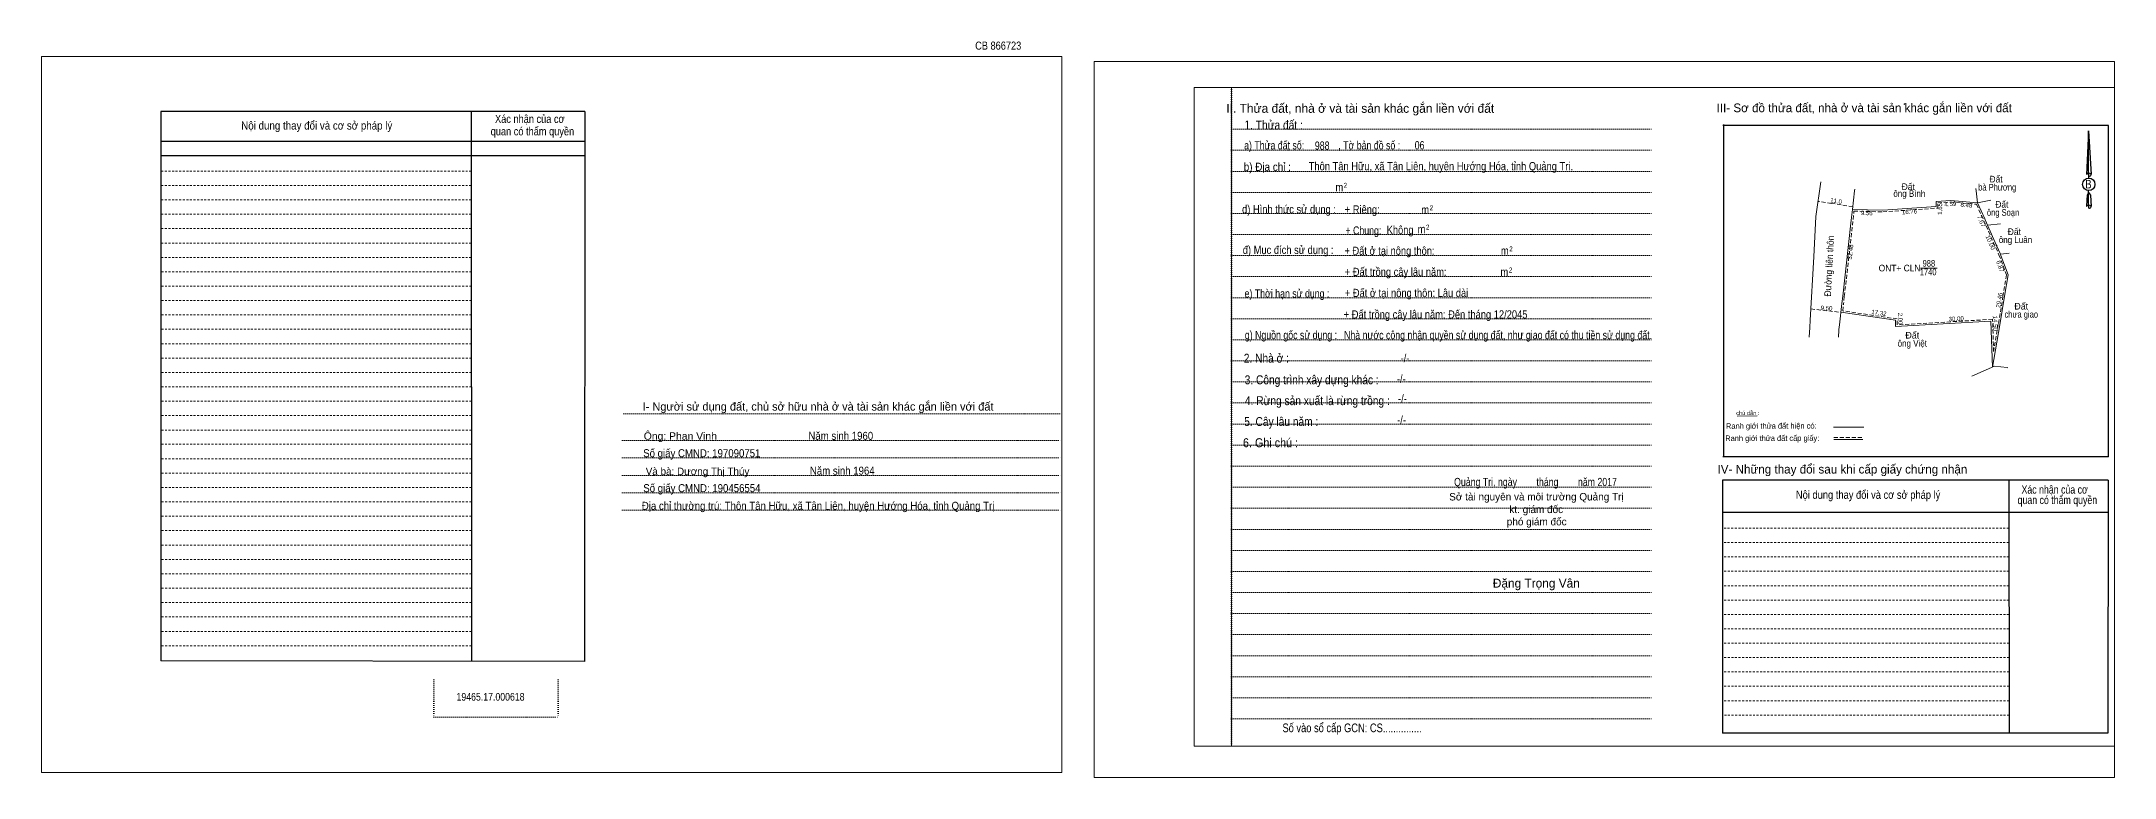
# Model space of a CAD drawing. Header units: metres. Extents: x 547976 to 549564, y 1837803 to 1838136.
# Drawn here: x 547976 to 548914, y 1837803 to 1838136 of the extents above; entities that cross this region are included whole.
import ezdxf
from ezdxf.enums import TextEntityAlignment as Align

# ---------------------------------------------------------------- set-up
doc = ezdxf.new("R2010")
doc.units = ezdxf.units.M
doc.header["$LTSCALE"] = 0.6
doc.header["$PDMODE"] = 32
doc.header["$PDSIZE"] = 0.3
for name, pattern in [('DOTTED', [1.5, 0.3, -1.2]), ('MEDIUM_DASHED', [4.5, 3, -1.5]), ('SHORT_DASHED', [2.7, 1.5, -1.2])]:
    doc.linetypes.add(name, pattern=pattern)
for name, color, linetype, lineweight in [('1', 7, 'DOTTED', 13), ('18', 7, 'Continuous', 25), ('2', 7, 'SHORT_DASHED', 13), ('28', 7, 'Continuous', 13), ('55', 7, 'Continuous', 13), ('8', 7, 'Continuous', 13)]:
    doc.layers.add(name, color=color, linetype=linetype, lineweight=lineweight)
doc.layers.add('40', color=7, linetype='Continuous')

msp = doc.modelspace()

# ---------------------------------------------------------------- linework, layer by layer
at = {"layer": '1', "linetype": 'Continuous'}
for p, q in [((548497.6, 1838115.26), (548914.08, 1838115.26)), ((548497.6, 1838115.26), (548497.6, 1837817.12)), ((548914.08, 1838115.26), (548914.08, 1837814.6)), ((548497.6, 1837817.12), (548914.08, 1837817.12))]:
    msp.add_line(p, q, dxfattribs=at)
at = {"layer": '1'}
for p, q in [((548514.48, 1838115.26), (548514.48, 1837817.12)), ((548514.48, 1838115.26), (548514.48, 1837817.12)), ((548514.6, 1838096.34), (548704.82, 1838096.34)), ((548514.6, 1838086.82), (548704.82, 1838086.82)), ((548514.6, 1838077.26), (548704.82, 1838077.26)), ((548514.6, 1838067.78), (548704.82, 1838067.78)), ((548514.6, 1838058.24), (548704.82, 1838058.24)), ((548514.6, 1838048.7), (548704.82, 1838048.7)), ((548514.6, 1838039.16), (548704.82, 1838039.16)), ((548514.6, 1838029.66), (548704.82, 1838029.66)), ((548514.6, 1838020.08), (548704.82, 1838020.08)), ((548514.6, 1838010.58), (548704.82, 1838010.58)), ((548514.6, 1838001.04), (548704.82, 1838001.04)), ((548514.6, 1837991.5), (548704.82, 1837991.5)), ((548514.6, 1837981.96), (548704.82, 1837981.96)), ((548239.6, 1837967.6), (548437.76, 1837967.6)), ((548514.6, 1837972.46), (548704.82, 1837972.46)), ((548238.98, 1837955.46), (548437.08, 1837955.46)), ((548514.6, 1837962.92), (548704.82, 1837962.92)), ((548238.98, 1837947.58), (548437.08, 1837947.58)), ((548514.6, 1837953.38), (548704.82, 1837953.38)), ((548238.98, 1837939.7), (548437.08, 1837939.7)), ((548514.6, 1837943.84), (548704.82, 1837943.84)), ((548238.98, 1837931.82), (548437.08, 1837931.82)), ((548514.6, 1837934.3), (548704.82, 1837934.3)), ((548238.98, 1837923.96), (548437.08, 1837923.96)), ((548514.6, 1837924.82), (548704.82, 1837924.82)), ((548514.6, 1837915.26), (548704.82, 1837915.26)), ((548514.6, 1837905.74), (548704.82, 1837905.74)), ((548514.6, 1837896.18), (548704.82, 1837896.18)), ((548514.6, 1837886.7), (548704.82, 1837886.7)), ((548514.6, 1837877.16), (548704.82, 1837877.16)), ((548514.6, 1837867.62), (548704.82, 1837867.62)), ((548514.6, 1837858.08), (548704.82, 1837858.08)), ((548153.62, 1837847.18), (548153.62, 1837830.26)), ((548209.82, 1837847.18), (548209.82, 1837830.26)), ((548514.6, 1837848.58), (548704.82, 1837848.58)), ((548514.6, 1837839.04), (548704.82, 1837839.04)), ((548153.62, 1837830.26), (548209.82, 1837830.26)), ((548514.6, 1837829.5), (548704.82, 1837829.5))]:
    msp.add_line(p, q, dxfattribs=at)
at = {"layer": '1', "linetype": 'Continuous'}
for points in [[(547976.08, 1837805.2), (548437.8, 1837805.2), (548437.8, 1838129.2), (547976.08, 1838129.2)], [(547976.08, 1838129.2), (548437.8, 1838129.2), (548437.8, 1837805.2), (547976.08, 1837805.2)], [(547976.08, 1837805.2), (548437.8, 1837805.2), (548437.8, 1838129.2), (547976.08, 1838129.2)], [(548452.36, 1837802.94), (548914.08, 1837802.94), (548914.08, 1838126.94), (548452.36, 1838126.94)], [(548514.48, 1838115.26), (548914.08, 1838115.26), (548914.08, 1837817.12), (548514.48, 1837817.12)]]:
    msp.add_lwpolyline(points, close=True, dxfattribs=at)
at = {"layer": '18'}
for p, q in [((548902.36, 1838095.68), (548903.44, 1838075.78)), ((548902.36, 1838095.68), (548903.44, 1838075.78)), ((548902.36, 1838095.68), (548903.44, 1838075.78)), ((548901.52, 1838078.9), (548901.34, 1838075.82)), ((548902.36, 1838076.46), (548902.36, 1838075.7)), ((548902.36, 1838075.7), (548902.36, 1838075.1)), ((548902.36, 1838075.1), (548902.36, 1838074.34)), ((548902.36, 1838075.1), (548902.36, 1838074.34)), ((548902.36, 1838075.1), (548902.36, 1838074.34)), ((548902.36, 1838067.64), (548902.36, 1838068.54)), ((548902.36, 1838067.64), (548902.36, 1838068.54)), ((548902.36, 1838067.64), (548902.36, 1838068.54)), ((548902.36, 1838067.64), (548903.18, 1838066.56)), ((548902.36, 1838067.64), (548903.18, 1838066.56)), ((548902.36, 1838067.64), (548903.18, 1838066.56)), ((548903.44, 1838075.78), (548903.44, 1838075.82)), ((548902.36, 1838062.02), (548902.36, 1838061.26)), ((548902.36, 1838061.26), (548902.36, 1838060.66)), ((548903.18, 1838066.56), (548903.44, 1838061.34)), ((548903.18, 1838066.56), (548903.44, 1838061.34)), ((548903.18, 1838066.56), (548903.44, 1838061.34)), ((548903.44, 1838061.34), (548903.44, 1838061.38))]:
    msp.add_line(p, q, dxfattribs=at)
for points in [[(548902.36, 1838076.46), (548902.36, 1838095.68), (548901.52, 1838078.9)], [(548902.36, 1838062.02), (548902.36, 1838067.64), (548901.64, 1838066.56), (548901.52, 1838064.44), (548901.34, 1838061.38)]]:
    msp.add_lwpolyline(points, dxfattribs=at)
msp.add_ellipse((548902.4255, 1838071.3781), major_axis=(0, 2.8304), ratio=0.983453, dxfattribs=at)
for centre, start_param, end_param in [((548902.4265, 1838075.7396), 1.57079633, 3.07445202), ((548902.4265, 1838075.7396), 0.06714063, 1.57079633), ((548902.4265, 1838075.7396), 4.71238898, 6.28318531), ((548902.4265, 1838061.2935), 2.49106941, 3.07427841), ((548902.4265, 1838061.2935), 1.57079633, 2.49106941), ((548902.4265, 1838061.2935), 0.06714063, 1.57079633), ((548902.4265, 1838061.2935), 4.71238898, 6.28318531)]:
    msp.add_ellipse(centre, major_axis=(1.0204, 0), ratio=0.655448, start_param=start_param, end_param=end_param, dxfattribs=at)
at = {"layer": '2', "linetype": 'Continuous', "lineweight": 25}
for p, q in [((548221.92, 1838104.36), (548030.08, 1838104.36)), ((548030.08, 1838104.36), (548030.08, 1837855.7)), ((548170.54, 1838104.36), (548170.64, 1837855.5)), ((548221.92, 1838090.78), (548030.32, 1838090.78)), ((548221.92, 1838084.3), (548030.32, 1838084.3))]:
    msp.add_line(p, q, dxfattribs=at)
at = {"layer": '2'}
for p, q in [((548170.54, 1838077.4), (548030.04, 1838077.4)), ((548170.54, 1838070.88), (548030.04, 1838070.88)), ((548170.54, 1838070.88), (548030.08, 1838070.88)), ((548170.54, 1838064.36), (548030.08, 1838064.36)), ((548170.54, 1838057.88), (548030.08, 1838057.88)), ((548170.54, 1838051.34), (548030.08, 1838051.34)), ((548170.54, 1838044.82), (548030.08, 1838044.82)), ((548170.54, 1838038.34), (548030.08, 1838038.34)), ((548170.58, 1838031.82), (548030.08, 1838031.82)), ((548170.58, 1838025.34), (548030.08, 1838025.34)), ((548170.58, 1838018.82), (548030.08, 1838018.82)), ((548170.58, 1838012.3), (548030.08, 1838012.3)), ((548170.58, 1838005.82), (548030.08, 1838005.82)), ((548170.58, 1837999.28), (548030.08, 1837999.28)), ((548170.58, 1837992.76), (548030.08, 1837992.76)), ((548170.58, 1837986.28), (548030.08, 1837986.28)), ((548170.58, 1837979.76), (548030.08, 1837979.76)), ((548170.58, 1837973.28), (548030.08, 1837973.28)), ((548170.58, 1837966.74), (548030.08, 1837966.74)), ((548170.58, 1837960.22), (548030.08, 1837960.22)), ((548170.58, 1837953.74), (548030.08, 1837953.74)), ((548170.58, 1837947.22), (548030.08, 1837947.22)), ((548170.64, 1837940.7), (548030.08, 1837940.7)), ((548170.64, 1837934.22), (548030.08, 1837934.22)), ((548170.64, 1837927.7), (548030.08, 1837927.7)), ((548170.64, 1837921.16), (548030.08, 1837921.16)), ((548170.64, 1837914.68), (548030.08, 1837914.68)), ((548170.64, 1837908.16), (548030.08, 1837908.16)), ((548866.28, 1837909.28), (548736.76, 1837909.28)), ((548170.64, 1837901.68), (548030.08, 1837901.68)), ((548866.32, 1837902.8), (548736.76, 1837902.8)), ((548170.64, 1837895.16), (548030.08, 1837895.16)), ((548866.32, 1837896.28), (548736.76, 1837896.28)), ((548866.32, 1837889.76), (548736.76, 1837889.76)), ((548170.64, 1837888.62), (548030.08, 1837888.62)), ((548170.64, 1837882.14), (548030.08, 1837882.14)), ((548866.32, 1837883.28), (548736.76, 1837883.28)), ((548170.64, 1837875.62), (548030.08, 1837875.62)), ((548866.32, 1837876.74), (548736.76, 1837876.74)), ((548170.64, 1837869.1), (548030.08, 1837869.1)), ((548170.64, 1837862.62), (548030.08, 1837862.62)), ((548866.32, 1837870.22), (548736.76, 1837870.22)), ((548866.36, 1837863.74), (548736.76, 1837863.74)), ((548866.36, 1837857.22), (548736.76, 1837857.22)), ((548866.36, 1837850.74), (548736.76, 1837850.74)), ((548866.36, 1837844.22), (548736.76, 1837844.22)), ((548866.36, 1837837.7), (548736.76, 1837837.7)), ((548866.42, 1837831.22), (548736.76, 1837831.22))]:
    msp.add_line(p, q, dxfattribs=at)
at = {"layer": '2', "linetype": 'Continuous', "lineweight": 25}
msp.add_lwpolyline([(548221.92, 1838104.36), (548221.84, 1837855.42), (548030.08, 1837855.7)], dxfattribs=at)
at = {"layer": '28', "lineweight": 25}
for p, q in [((548737.08, 1838098.5), (548737.08, 1837948.58)), ((548911.32, 1837948.08), (548736.92, 1837948.08)), ((548866.28, 1837937.5), (548866.42, 1837823.02)), ((548911.2, 1837937.5), (548911.1, 1837823.02)), ((548911.16, 1837922.96), (548736.76, 1837922.96)), ((548911.1, 1837823.02), (548736.76, 1837823.02))]:
    msp.add_line(p, q, dxfattribs=at)
at = {"layer": '28', "linetype": 'SHORT_DASHED'}
msp.add_line((548866.28, 1837915.82), (548736.76, 1837915.82), dxfattribs=at)
at = {"layer": '28', "lineweight": 25}
for points in [[(548911.32, 1837948.08), (548911.32, 1838098.02), (548736.92, 1838098.02)], [(548911.2, 1837937.5), (548736.76, 1837937.5), (548736.76, 1837823.02)]]:
    msp.add_lwpolyline(points, dxfattribs=at)
at = {"layer": '28'}
msp.add_point((548819, 1838107.74), dxfattribs=at)
at = {"layer": '55'}
for p, q in [((548743.32, 1837966.52), (548752.42, 1837966.66)), ((548786.94, 1837961.44), (548800.66, 1837961.44)), ((548787.08, 1837955.86), (548800.26, 1837955.86)), ((548787.08, 1837955.86), (548800.26, 1837955.86))]:
    msp.add_line(p, q, dxfattribs=at)
at = {"layer": '55', "linetype": 'MEDIUM_DASHED'}
msp.add_line((548787.08, 1837956.84), (548800.56, 1837956.84), dxfattribs=at)
at = {"layer": '8', "linetype": 'MEDIUM_DASHED'}
for p, q in [((548786, 1838062.77), (548779.94, 1838063.68)), ((548795.66, 1838061.33), (548786, 1838062.77)), ((548791.82, 1838020.66), (548791.46, 1838017.42)), ((548863.61, 1838020.86), (548861.45, 1838008.01)), ((548776.7, 1838015.02), (548790.27, 1838013.5))]:
    msp.add_line(p, q, dxfattribs=at)
at = {"layer": '8'}
for p, q in [((548852.13, 1838063.03), (548858.1, 1838064.29)), ((548852.13, 1838063.03), (548854.47, 1838057.76)), ((548852.13, 1838063.03), (548854.47, 1838057.76)), ((548852.13, 1838063.03), (548854.47, 1838057.76)), ((548862.54, 1838053.55), (548856.62, 1838052.94)), ((548856.62, 1838052.94), (548860.73, 1838043.68)), ((548860.73, 1838043.68), (548862.45, 1838039.78)), ((548862.45, 1838039.78), (548862.68, 1838039.24)), ((548862.45, 1838039.78), (548862.68, 1838039.24)), ((548862.68, 1838039.24), (548865.95, 1838030.51)), ((548776.43, 1838009.93), (548777.95, 1838038.55)), ((548826.23, 1838033.45), (548833.8, 1838033.45)), ((548790.74, 1838017.52), (548791.1, 1838020.76)), ((548790.74, 1838017.52), (548789.64, 1838007.82)), ((548789.64, 1838007.82), (548789.4, 1838005.65)), ((548862.14, 1838007.89), (548858.9, 1837988.68)), ((548859.75, 1837989.04), (548849.45, 1837984.66))]:
    msp.add_line(p, q, dxfattribs=at)
for points in [[(548777.95, 1838038.55), (548778.91, 1838056.79), (548781.26, 1838072.54)], [(548796.57, 1838069.21), (548796.48, 1838068.49), (548795.52, 1838060.02)], [(548851.31, 1838069.52), (548851.44, 1838068.49), (548852.13, 1838063.03)], [(548795.52, 1838060.02), (548794.95, 1838055.11), (548791.1, 1838020.76)], [(548852.13, 1838063.03), (548839.97, 1838064.12), (548833.38, 1838063.69), (548833.37, 1838061.32), (548809.28, 1838059.66), (548795.52, 1838060.02)], [(548852.13, 1838063.03), (548839.97, 1838064.12), (548833.38, 1838063.69)], [(548852.13, 1838063.03), (548839.97, 1838064.12), (548833.38, 1838063.69)], [(548852.13, 1838063.03), (548839.97, 1838064.12), (548833.38, 1838063.69)], [(548852.13, 1838063.03), (548839.97, 1838064.12), (548833.38, 1838063.69)], [(548852.13, 1838063.03), (548839.97, 1838064.12), (548833.38, 1838063.69)], [(548852.13, 1838063.03), (548839.97, 1838064.12), (548833.38, 1838063.69)], [(548854.47, 1838057.76), (548854.87, 1838056.86), (548856.62, 1838052.94)], [(548854.47, 1838057.76), (548854.87, 1838056.86), (548856.62, 1838052.94)], [(548854.47, 1838057.76), (548854.87, 1838056.86), (548856.62, 1838052.94)], [(548856.62, 1838052.94), (548860.73, 1838043.68), (548862.45, 1838039.78)], [(548856.62, 1838052.94), (548860.73, 1838043.68), (548862.45, 1838039.78)], [(548866.44, 1838040.21), (548862.45, 1838039.78), (548862.68, 1838039.24)], [(548865.95, 1838030.51), (548864.3, 1838020.76), (548862.14, 1838007.89)], [(548790.29, 1838013.53), (548814.96, 1838009.9), (548815.04, 1838007.02), (548858.17, 1838009.55), (548858.9, 1837988.68)], [(548775.85, 1838002.18), (548776.25, 1838006.67), (548776.43, 1838009.93)], [(548789.4, 1838005.65), (548789.37, 1838005.37), (548789.11, 1838002.18)], [(548865.84, 1837988.43), (548865.55, 1837988.45), (548859.75, 1837989.04)]]:
    msp.add_lwpolyline(points, dxfattribs=at)
at = {"layer": '8', "linetype": 'MEDIUM_DASHED'}
for points in [[(548791.82, 1838020.66), (548796.17, 1838059.29), (548809.29, 1838058.94), (548834.09, 1838060.64), (548834.1, 1838063.02), (548839.95, 1838063.4), (548851.65, 1838062.35), (548855.95, 1838052.65), (548861.78, 1838039.5), (548865.2, 1838030.44), (548863.61, 1838020.86)], [(548861.45, 1838008.01), (548859.38, 1837995.8), (548858.87, 1838010.32), (548815.74, 1838007.77), (548815.67, 1838010.51), (548791.08, 1838014.14), (548791.46, 1838017.42)]]:
    msp.add_lwpolyline(points, dxfattribs=at)
at = {"layer": '8'}
msp.add_point((548860.73, 1838043.68), dxfattribs=at)

# ---------------------------------------------------------------- texts
at = {"layer": '18'}
for s, height, p in [('II. Thửa đất, nhà ở và tài sản khác gắn liền với đất', 4.05, (548572.79, 1838103.78)), ('Sở tài nguyên và môi trường Quảng Trị', 3.375, (548652.51, 1837928.34)), ('phó giám đốc', 3.375, (548652.62, 1837917.06)), ('kt. giám đốc', 3.375, (548652.42, 1837922.62)), ('Đặng Trọng Vân', 4.009, (548652.46, 1837888.9))]:
    msp.add_text(s, height=height, dxfattribs=at).set_placement(p, align=Align.CENTER)
for s, height, width, p in [('1. Thửa đất :', 4.05, 0.85, (548533.61, 1838096.22)), ('a) Thửa đất số:              , Tờ bản đồ số : ', 3.713, 0.8, (548556.1, 1838087.2)), ('988', 3.72, 0.8, (548555.565, 1838087.08)), ('06', 3.72, 0.8, (548599.64, 1838087.22)), ('b) Địa chỉ : ', 3.713, 0.9, (548531.37, 1838077.46)), (' Thôn Tân Hữu, xã Tân Liên, huyện Hướng Hóa, tỉnh Quảng Trị.', 3.72, 0.85, (548608.67, 1838077.76)), (' m', 3.713, 0.85, (548562.75, 1838068.26)), ('2', 2.25, 0.75, (548566.1, 1838069.82)), ('B', 3.888, 0.85, (548902.25, 1838069.54)), ('d) Hình thức sử dụng :', 3.713, 0.85, (548540.55, 1838058.28)), ('+ Riêng: ', 3.713, 0.85, (548574.26, 1838058.18)), (' m', 3.713, 0.85, (548601.59, 1838058.06)), ('2', 2.25, 0.75, (548604.98, 1838059.68)), ('       + Chung:', 3.713, 0.8, (548570.35, 1838048.66)), ('Không', 3.713, 0.85, (548590.83, 1838048.92)), (' m', 3.713, 0.85, (548599.93, 1838049.28)), ('2', 2.25, 0.75, (548603.32, 1838050.9)), ('đ) Mục đích sử dụng :', 3.713, 0.85, (548540.17, 1838039.88)), ('+ Đất ở tại nông thôn:', 3.7, 0.85, (548586.02, 1838039.5)), (' m', 3.713, 0.85, (548637.61, 1838039.5)), ('2', 2.25, 0.75, (548641, 1838041.08)), ('+ Đất trồng cây lâu năm:', 3.712, 0.85, (548588.8, 1838029.94)), (' m', 3.713, 0.85, (548637.41, 1838029.92)), ('2', 2.25, 0.75, (548640.8, 1838031.5)), ('e) Thời hạn sử dụng :', 3.713, 0.8, (548539.64, 1838020.16)), ('+ Đất ở tại nông thôn: Lâu dài', 3.71, 0.85, (548593.72, 1838020.4)), ('+ Đất trồng cây lâu năm: Đến tháng 12/2045', 3.712, 0.85, (548606.87, 1838010.68)), ('g) Nguồn gốc sử dụng :', 3.713, 0.8, (548541.43, 1838001.36)), ('Nhà nước công nhận quyền sử dụng đất, như giao đất có thu tiền sử dụng đất.', 3.72, 0.8, (548635.14, 1838001.34)), ('2. Nhà ở :', 4.05, 0.85, (548530.31, 1837990.7)), ('3. Công trình xây dựng khác :', 4.05, 0.85, (548550.82, 1837980.92)), ('4. Rừng sản xuất là rừng trồng :', 4.05, 0.85, (548553.38, 1837971.48)), ('5. Cây lâu năm :', 4.05, 0.85, (548537.05, 1837962.02)), ('6. Ghi chú :', 4.05, 0.9, (548532.19, 1837952.44)), ('Quảng Trị, ngày        tháng        năm 2017', 3.71, 0.8, (548652.09, 1837934.84)), ('19465.17.000618', 3.48, 0.85, (548179.275, 1837837.74)), ('Số vào sổ cấp GCN: CS...............', 3.937, 0.8, (548569.07, 1837823.46))]:
    msp.add_text(s, height=height, dxfattribs=dict(at, width=width)).set_placement(p, align=Align.CENTER)
at = {"layer": '2'}
for s, width, p in [('Nội dung thay đổi và cơ sở pháp lý', 0.9, (548100.65, 1838096.18)), ('Nội dung thay đổi và cơ sở pháp lý', 0.9, (548100.65, 1838096.18)), (' quan có thẩm quyền', 0.85, (548197.65, 1838093.56)), (' quan có thẩm quyền', 0.85, (548197.65, 1838093.56)), ('Xác nhận của cơ', 0.85, (548197.04, 1838099.18)), ('Xác nhận của cơ', 0.85, (548197.04, 1838099.18))]:
    msp.add_text(s, height=3.668, dxfattribs=dict(at, width=width)).set_placement(p, align=Align.CENTER)
at = {"layer": '28'}
for s, height, p in [('III- Sơ đồ thửa đất, nhà ở và tài sản khác gắn liền với đất', 3.938, (548800.83, 1838104.04)), ('I- Người sử dụng đất, chủ sở hữu nhà ở và tài sản khác gắn liền với đất', 3.719, (548327.47, 1837969)), ('Và bà: Dương Thị Thúy', 3.34, (548272.94, 1837939.85)), ('IV- Những thay đổi sau khi cấp giấy chứng nhận', 3.938, (548790.95, 1837940.52))]:
    msp.add_text(s, height=height, dxfattribs=at).set_placement(p, align=Align.CENTER)
for s, height, width, p in [('-/-', 3.713, 0.85, (548593.04, 1837990.92)), ('-/-', 3.713, 0.85, (548591.34, 1837981.5)), ('-/-', 3.713, 0.85, (548591.9, 1837972.6)), ('-/-', 3.713, 0.85, (548591.46, 1837962.88)), ('Ông: Phan Vinh', 3.34, 1.05, (548265.155, 1837955.82)), ('Năm sinh 1960', 3.62, 0.9, (548337.75, 1837955.78)), ('Số giấy CMND: 197090751', 3.62, 0.9, (548274.865, 1837947.92)), ('Số giấy CMND: 190456554', 3.62, 0.9, (548274.905, 1837932.1)), ('Năm sinh 1964', 3.62, 0.9, (548338.42, 1837940)), ('Địa chỉ thường trú: Thôn Tân Hữu, xã Tân Liên, huyện Hướng Hóa, tỉnh Quảng Trị', 3.62, 0.9, (548327.48, 1837924.12)), ('Nội dung thay đổi và cơ sở pháp lý', 3.713, 0.85, (548802.58, 1837929.08)), (' quan có thẩm quyền', 3.713, 0.8, (548887.67, 1837926.7)), ('Xác nhận của cơ', 3.713, 0.8, (548886.98, 1837931.42))]:
    msp.add_text(s, height=height, dxfattribs=dict(at, width=width)).set_placement(p, align=Align.CENTER)
at = {"layer": '40', "width": 0.85}
msp.add_text('CB 866723', height=3.667, dxfattribs=at).set_placement((548408.98, 1838132.34), align=Align.CENTER)
at = {"layer": '55'}
msp.add_text('chú dẫn :', height=1.86, rotation=359.974, dxfattribs=at).set_placement((548748.1746, 1837966.9775), align=Align.CENTER)
at = {"layer": '55', "width": 0.8}
for s, height, p in [('Ranh giới thửa đất cấp giấy:', 2.523, (548759.212, 1837955.2608)), ('Ranh giới thửa đất hiện có:', 2.535, (548758.772, 1837960.7994))]:
    msp.add_text(s, height=height, rotation=0.135, dxfattribs=at).set_placement(p, align=Align.CENTER)
at = {"layer": '8'}
for s, width, p in [('ông Bình', 0.9, (548821.25, 1838065.73)), ('Đất ', 0.95, (548821.26, 1838068.84)), ('bà Phương', 0.85, (548860.985, 1838068.6)), ('Đất ', 0.95, (548860.99, 1838072.26)), ('ông Soạn', 0.85, (548863.64, 1838057.17)), ('Đất ', 0.95, (548863.64, 1838060.83)), ('Đất ', 0.95, (548869.26, 1838048.48)), ('ông Luân', 0.9, (548869.26, 1838044.82)), ('ONT+ CLN', 0.95, (548816.81, 1838032)), ('1740', 0.85, (548829.735, 1838030.25)), ('988', 0.85, (548830.075, 1838034.14)), ('chưa giao', 0.85, (548871.885, 1838011.08)), ('ông Việt', 0.9, (548822.585, 1837997.95))]:
    msp.add_text(s, height=3, dxfattribs=dict(at, width=width)).set_placement(p, align=Align.CENTER)
for s, height, rotation, width, p in [('11.0', 2, 351.51, 0.9, (548787.9524, 1838062.8959)), ('9.56', 2, 358.502, 0.85, (548801.9289, 1838057.4307)), ('16.76', 2, 3.935, 0.9, (548821.3614, 1838058.0137)), ('1.65', 2, 89.653, 0.85, (548836.0934, 1838060.2639)), ('4.59', 2, 3.748, 0.9, (548839.8746, 1838061.5303)), ('8.48', 2, 354.861, 0.9, (548846.9854, 1838061.0635)), ('Đường liên thôn', 3, 86.946, 0.95, (548786.4334, 1838034.3401)), ('32.48', 2, 83.584, 0.9, (548795.5232, 1838040.6833)), ('29.46', 2, 80.445, 0.9, (548862.889, 1838018.814)), ('9.50', 2, 357.004, 0.9, (548783.7127, 1838014.3895)), ('17.32', 2, 351.598, 0.9, (548807.3239, 1838012.2449)), ('2.00', 2, 271.718, 0.85, (548816.1683, 1838010.615)), ('30.00', 2, 3.363, 0.9, (548842.4863, 1838009.5837)), ('14.50', 2, 272.016, 0.85, (548859.1135, 1838008.4702))]:
    msp.add_text(s, height=height, rotation=rotation, dxfattribs=dict(at, width=width)).set_placement(p, align=Align.CENTER)
for s, rotation, p in [('7.67', 293.925, (548852.9078, 1838054.3205)), ('10.00', 293.898, (548857.0559, 1838044.7101)), ('6.87', 290.702, (548861.427, 1838033.9435))]:
    msp.add_text(s, height=2, rotation=rotation, dxfattribs=at).set_placement(p, align=Align.CENTER)
for p in [(548871.875, 1838014.74), (548822.575, 1838001.61)]:
    msp.add_text('Đất', height=3, dxfattribs=at).set_placement(p, align=Align.CENTER)

doc.saveas('drawing.dxf')
